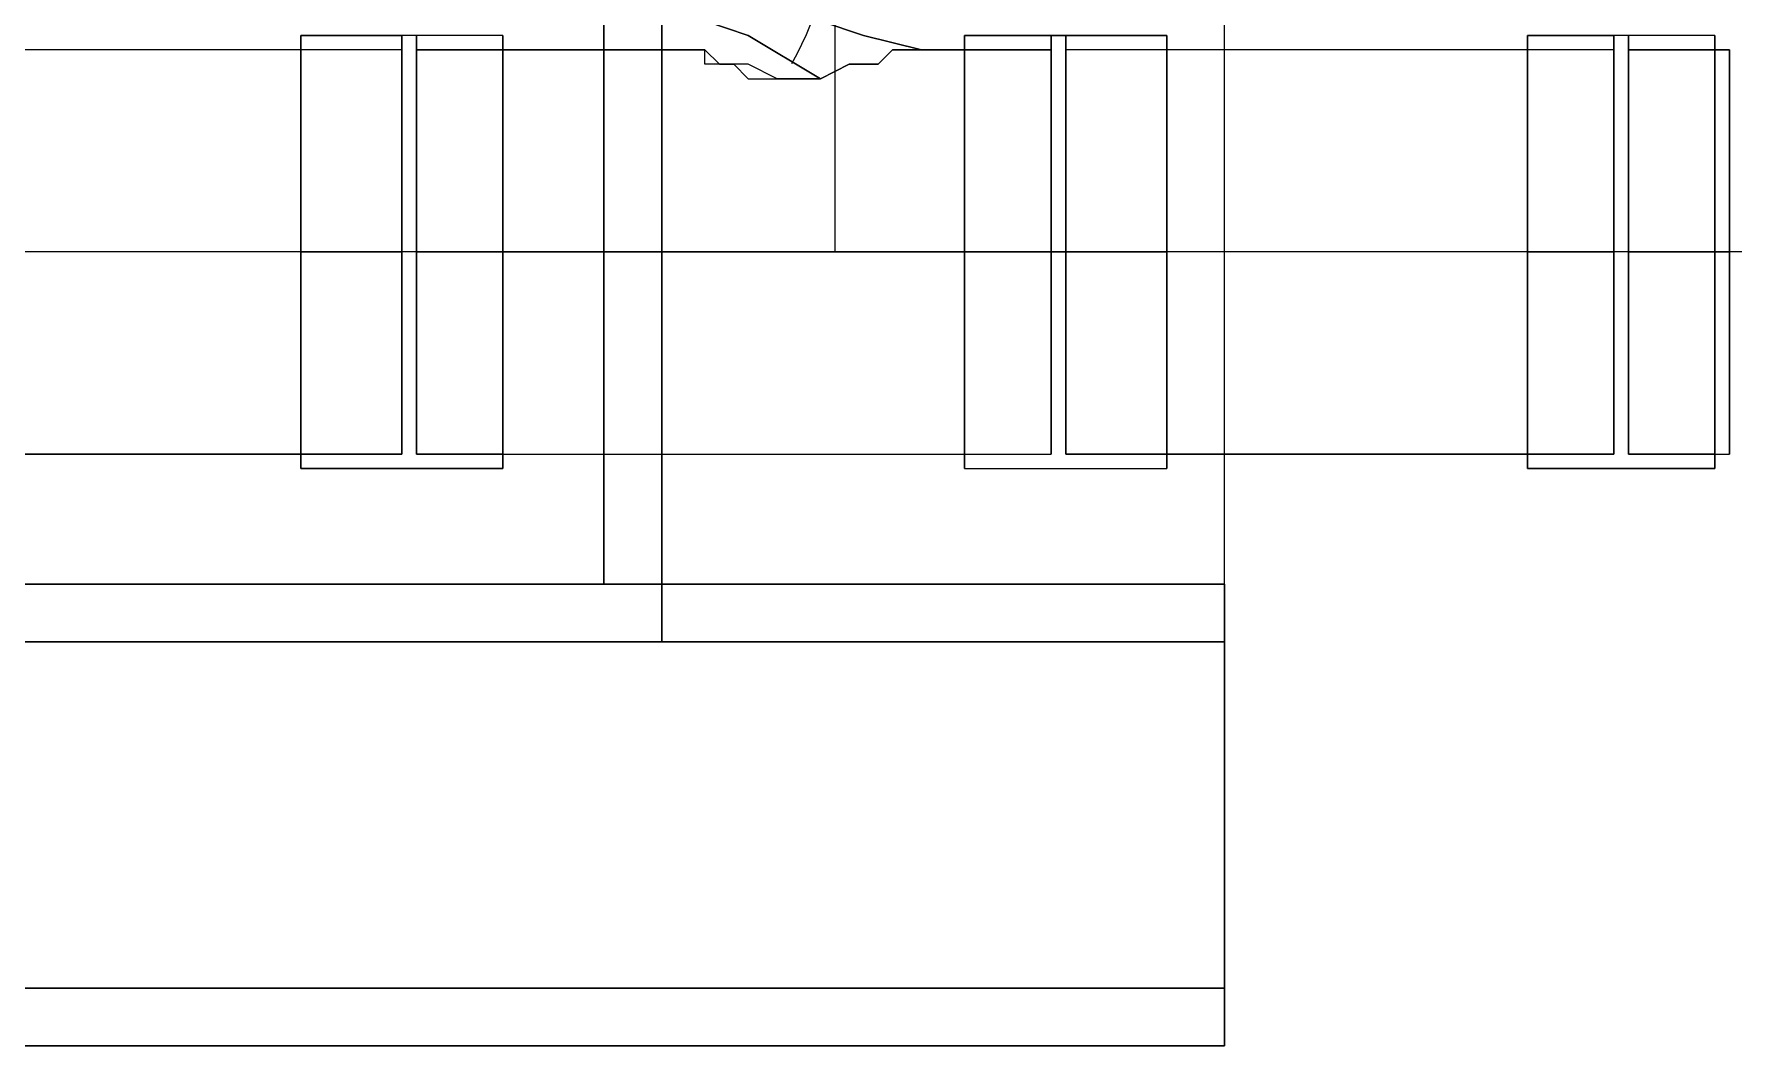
# Model space of a CAD drawing. Header units: metres. Extents: x 114 to 218, y 8 to 180.
# Drawn here: x 195.868 to 197.679, y 75.381 to 76.459 of the extents above; entities that cross this region are included whole.
import ezdxf

# ---------------------------------------------------------------- set-up
doc = ezdxf.new("R2010")
doc.units = ezdxf.units.M
doc.header["$MEASUREMENT"] = 0
for name, color, linetype in [('_Route', 7, 'Continuous'), ('A-2D-I-WALL', 7, 'Continuous'), ('A-3D-I-WALL', 7, 'Continuous'), ('PL-VA-Connector', 7, 'Continuous'), ('PL-VA-Fitting', 7, 'Continuous'), ('PL-VA-Pipe', 7, 'Continuous')]:
    doc.layers.add(name, color=color, linetype=linetype)

msp = doc.modelspace()

# ---------------------------------------------------------------- linework, layer by layer
at = {"layer": '_Route', "color": 4, "true_color": 0x00ffff}
for points in [[(196.722, 82.3486), (196.722, 77.7187), (196.722, 77.7187), (196.722, 76.2267)], [(196.722, 82.3486), (196.722, 77.7187), (196.722, 77.7187), (196.722, 76.2267)], [(199.3061, 77.6572), (197.8756, 76.2267), (182.4939, 76.2267), (181.5863, 75.8421)], [(199.3061, 77.6572), (197.8756, 76.2267), (182.4939, 76.2267), (181.5863, 75.8421)]]:
    msp.add_lwpolyline(points, dxfattribs=at)
at = {"layer": 'A-2D-I-WALL', "color": 9, "true_color": 0xbababa}
for points in [[(196.5374, 75.8114), (196.5374, 95.823)], [(196.4759, 85.6711), (196.4759, 75.8729)], [(197.1373, 75.3807), (197.1373, 76.9342)], [(196.4759, 75.8729), (193.7994, 75.8729), (193.7994, 75.3807), (197.1373, 75.3807)], [(196.4759, 75.8729), (196.5374, 75.8729)], [(197.1373, 75.8114), (193.861, 75.8114), (193.861, 75.4422), (197.1373, 75.4422)]]:
    msp.add_lwpolyline(points, dxfattribs=at)
at = {"layer": 'A-3D-I-WALL', "color": 42, "true_color": 0xdda500}
for points in [[(196.5374, 75.8729), (196.5374, 75.8114), (197.1373, 75.8114), (197.1373, 75.8729), (197.1373, 95.7615), (197.1373, 95.823), (196.5374, 95.823), (196.5374, 95.7615)], [(196.5374, 85.7326), (196.5374, 75.8729), (196.4759, 75.8729), (196.4759, 85.6711), (196.4759, 85.7326), (196.5374, 85.7326), (196.5374, 86.0864), (196.5374, 95.7615), (196.4759, 95.7615), (196.4759, 86.1633), (196.4759, 86.0864), (196.5374, 86.0864)], [(197.1373, 75.8729), (197.1373, 95.7615), (196.4759, 95.7615)], [(197.1373, 75.8729), (196.4759, 75.8729), (197.1373, 75.8729), (197.1373, 76.9342), (197.1373, 77.3495), (197.1373, 95.7615), (196.4759, 95.7615), (196.4759, 86.1633), (196.4759, 85.6711), (196.4759, 75.8729), (196.4759, 85.6711), (196.4759, 86.1633), (196.4759, 95.7615)], [(196.5374, 75.8729), (196.4759, 75.8729), (193.7994, 75.8729), (193.7994, 75.8114), (193.861, 75.8114), (196.5374, 75.8114), (196.5374, 75.8729)], [(193.7994, 75.8729), (193.7994, 75.8114), (193.7994, 75.4422), (193.7994, 75.3807), (197.1373, 75.3807), (197.1373, 75.8114), (197.1373, 75.8729), (197.1373, 75.3807), (193.7994, 75.3807), (193.7994, 75.8729)], [(197.1373, 75.8729), (196.4759, 75.8729), (193.7994, 75.8729), (196.4759, 75.8729), (197.1373, 75.8729)], [(196.4759, 75.8729), (196.4759, 75.8729)], [(196.4759, 75.8729), (196.4759, 75.8729)], [(196.4759, 75.8729), (196.4759, 75.8729)], [(196.4759, 75.8729), (196.4759, 75.8729)], [(196.5374, 75.8729), (196.5374, 75.8729)], [(196.5374, 75.8729), (196.5374, 75.8729)], [(197.1373, 75.8729), (197.1373, 75.8729)], [(197.1373, 75.8729), (197.1373, 75.8729)], [(197.1373, 75.8729), (197.1373, 75.8729)], [(193.7994, 75.4422), (193.7994, 75.3807), (197.1373, 75.3807), (197.1373, 75.4422), (193.861, 75.4422), (193.861, 75.8114), (193.7994, 75.8114), (193.7994, 75.4422)], [(197.1373, 75.4422), (197.1373, 75.8114), (196.5374, 75.8114)], [(196.5374, 75.8114), (196.5374, 75.8114)], [(196.5374, 75.8114), (196.5374, 75.8114)], [(197.1373, 75.8114), (197.1373, 75.8114)], [(197.1373, 75.8114), (197.1373, 75.8114)], [(197.1373, 75.8114), (197.1373, 75.8114)], [(197.1373, 75.4422), (197.1373, 75.4422)], [(197.1373, 75.3807), (197.1373, 75.3807)], [(197.1373, 75.3807), (197.1373, 75.3807)]]:
    msp.add_lwpolyline(points, dxfattribs=at)
at = {"layer": 'PL-VA-Connector', "color": 171, "true_color": 0x7f7fff}
for points in [[(196.1528, 76.4574), (196.1528, 76.4267), (196.1528, 76.3344), (196.1528, 76.2267), (196.1528, 76.119), (196.1528, 76.0421), (196.1528, 76.0113), (196.1528, 76.0421), (196.1528, 76.119), (196.1528, 76.2267), (196.1528, 76.3344), (196.1528, 76.4267), (196.1528, 76.4574), (196.1528, 76.4267), (196.1528, 76.3497), (196.1528, 76.2267), (196.1528, 76.119), (196.1528, 76.0267), (196.1528, 75.996), (196.1528, 76.0267), (196.1528, 76.119), (196.1528, 76.2267), (196.1528, 76.3497), (196.1528, 76.4267), (196.1528, 76.4574)], [(196.1528, 76.4574), (196.2605, 76.4574)], [(196.3682, 76.4574), (196.1528, 76.4574)], [(196.2605, 76.4574), (196.1528, 76.4574)], [(196.3682, 76.4574), (196.1528, 76.4574)], [(196.1528, 76.4574), (196.1528, 76.4267), (196.1528, 76.3344), (196.1528, 76.2267), (196.1528, 76.119), (196.1528, 76.0421), (196.1528, 76.0113), (196.1528, 76.0421), (196.1528, 76.119), (196.1528, 76.2267), (196.1528, 76.3344), (196.1528, 76.4267), (196.1528, 76.4574), (196.1528, 76.4267), (196.1528, 76.3497), (196.1528, 76.2267), (196.1528, 76.119), (196.1528, 76.0267), (196.1528, 75.996), (196.1528, 76.0267), (196.1528, 76.119), (196.1528, 76.2267), (196.1528, 76.3497), (196.1528, 76.4267), (196.1528, 76.4574)], [(196.1528, 76.4574), (196.2605, 76.4574)], [(196.3682, 76.4574), (196.1528, 76.4574)], [(196.2605, 76.4574), (196.1528, 76.4574)], [(196.3682, 76.4574), (196.1528, 76.4574)], [(196.2605, 76.0113), (196.2605, 76.0421), (196.2605, 76.119), (196.2605, 76.2267), (196.2605, 76.3344), (196.2605, 76.4267), (196.2605, 76.4574), (196.2605, 76.4267), (196.2605, 76.3344), (196.2605, 76.2267), (196.2605, 76.119), (196.2605, 76.0421), (196.2605, 76.0113)], [(196.2605, 76.0113), (196.2605, 76.0421), (196.2605, 76.119), (196.2605, 76.2267), (196.2605, 76.3344), (196.2605, 76.4267), (196.2605, 76.4574), (196.2605, 76.4267), (196.2605, 76.3344), (196.2605, 76.2267), (196.2605, 76.119), (196.2605, 76.0421), (196.2605, 76.0113)], [(196.2759, 76.4574), (196.2759, 76.4267), (196.2759, 76.3344), (196.2759, 76.2267), (196.2759, 76.119), (196.2759, 76.0421), (196.2759, 76.0113), (196.2759, 76.0421), (196.2759, 76.119), (196.2759, 76.2267), (196.2759, 76.3344), (196.2759, 76.4267), (196.2759, 76.4574)], [(196.3682, 76.4574), (196.2759, 76.4574)], [(196.2759, 76.4574), (196.2759, 76.4574)], [(196.3682, 76.4574), (196.2759, 76.4574)], [(196.2759, 76.4574), (196.2759, 76.4267), (196.2759, 76.3344), (196.2759, 76.2267), (196.2759, 76.119), (196.2759, 76.0421), (196.2759, 76.0113), (196.2759, 76.0421), (196.2759, 76.119), (196.2759, 76.2267), (196.2759, 76.3344), (196.2759, 76.4267), (196.2759, 76.4574)], [(196.3682, 76.4574), (196.2759, 76.4574)], [(196.2759, 76.4574), (196.2759, 76.4574)], [(196.3682, 76.4574), (196.2759, 76.4574)], [(196.3682, 76.0113), (196.3682, 76.0421), (196.3682, 76.119), (196.3682, 76.2267), (196.3682, 76.3344), (196.3682, 76.4267), (196.3682, 76.4574), (196.3682, 76.4267), (196.3682, 76.3344), (196.3682, 76.2267), (196.3682, 76.119), (196.3682, 76.0421), (196.3682, 76.0113)], [(196.3682, 75.996), (196.3682, 76.0267), (196.3682, 76.119), (196.3682, 76.2267), (196.3682, 76.3497), (196.3682, 76.4267), (196.3682, 76.4574), (196.3682, 76.4267), (196.3682, 76.3497), (196.3682, 76.2267), (196.3682, 76.119), (196.3682, 76.0267), (196.3682, 75.996)], [(196.3682, 76.4574), (196.3682, 76.4574)], [(196.3682, 76.0113), (196.3682, 76.0421), (196.3682, 76.119), (196.3682, 76.2267), (196.3682, 76.3344), (196.3682, 76.4267), (196.3682, 76.4574), (196.3682, 76.4267), (196.3682, 76.3344), (196.3682, 76.2267), (196.3682, 76.119), (196.3682, 76.0421), (196.3682, 76.0113)], [(196.3682, 75.996), (196.3682, 76.0267), (196.3682, 76.119), (196.3682, 76.2267), (196.3682, 76.3497), (196.3682, 76.4267), (196.3682, 76.4574), (196.3682, 76.4267), (196.3682, 76.3497), (196.3682, 76.2267), (196.3682, 76.119), (196.3682, 76.0267), (196.3682, 75.996)], [(196.3682, 76.4574), (196.3682, 76.4574)], [(196.8604, 76.4574), (196.8604, 76.4267), (196.8604, 76.3344), (196.8604, 76.2267), (196.8604, 76.119), (196.8604, 76.0421), (196.8604, 76.0113), (196.8604, 76.0421), (196.8604, 76.119), (196.8604, 76.2267), (196.8604, 76.3344), (196.8604, 76.4267), (196.8604, 76.4574), (196.8604, 76.4267), (196.8604, 76.3497), (196.8604, 76.2267), (196.8604, 76.119), (196.8604, 76.0267), (196.8604, 75.996), (196.8604, 76.0267), (196.8604, 76.119), (196.8604, 76.2267), (196.8604, 76.3497), (196.8604, 76.4267), (196.8604, 76.4574)], [(196.8604, 76.4574), (196.9527, 76.4574)], [(196.8604, 76.4574), (197.0758, 76.4574)], [(196.8604, 76.4574), (196.8604, 76.4574)], [(196.9527, 76.4574), (196.8604, 76.4574)], [(197.0758, 76.4574), (196.8604, 76.4574)], [(196.8604, 76.4574), (196.8604, 76.4267), (196.8604, 76.3344), (196.8604, 76.2267), (196.8604, 76.119), (196.8604, 76.0421), (196.8604, 76.0113), (196.8604, 76.0421), (196.8604, 76.119), (196.8604, 76.2267), (196.8604, 76.3344), (196.8604, 76.4267), (196.8604, 76.4574), (196.8604, 76.4267), (196.8604, 76.3497), (196.8604, 76.2267), (196.8604, 76.119), (196.8604, 76.0267), (196.8604, 75.996), (196.8604, 76.0267), (196.8604, 76.119), (196.8604, 76.2267), (196.8604, 76.3497), (196.8604, 76.4267), (196.8604, 76.4574)], [(196.8604, 76.4574), (196.9527, 76.4574)], [(196.8604, 76.4574), (197.0758, 76.4574)], [(196.8604, 76.4574), (196.8604, 76.4574)], [(196.9527, 76.4574), (196.8604, 76.4574)], [(197.0758, 76.4574), (196.8604, 76.4574)], [(196.9527, 76.0113), (196.9527, 76.0421), (196.9527, 76.119), (196.9527, 76.2267), (196.9527, 76.3344), (196.9527, 76.4267), (196.9527, 76.4574), (196.9527, 76.4267), (196.9527, 76.3344), (196.9527, 76.2267), (196.9527, 76.119), (196.9527, 76.0421), (196.9527, 76.0113)], [(196.9527, 76.4574), (196.9527, 76.4574)], [(196.9527, 76.0113), (196.9527, 76.0421), (196.9527, 76.119), (196.9527, 76.2267), (196.9527, 76.3344), (196.9527, 76.4267), (196.9527, 76.4574), (196.9527, 76.4267), (196.9527, 76.3344), (196.9527, 76.2267), (196.9527, 76.119), (196.9527, 76.0421), (196.9527, 76.0113)], [(196.9527, 76.4574), (196.9527, 76.4574)], [(196.9681, 76.4574), (196.9681, 76.4267), (196.9681, 76.3344), (196.9681, 76.2267), (196.9681, 76.119), (196.9681, 76.0421), (196.9681, 76.0113), (196.9681, 76.0421), (196.9681, 76.119), (196.9681, 76.2267), (196.9681, 76.3344), (196.9681, 76.4267), (196.9681, 76.4574)], [(197.0758, 76.4574), (196.9681, 76.4574)], [(197.0758, 76.4574), (196.9681, 76.4574)], [(196.9681, 76.4574), (196.9681, 76.4267), (196.9681, 76.3344), (196.9681, 76.2267), (196.9681, 76.119), (196.9681, 76.0421), (196.9681, 76.0113), (196.9681, 76.0421), (196.9681, 76.119), (196.9681, 76.2267), (196.9681, 76.3344), (196.9681, 76.4267), (196.9681, 76.4574)], [(197.0758, 76.4574), (196.9681, 76.4574)], [(197.0758, 76.4574), (196.9681, 76.4574)], [(197.0758, 76.0113), (197.0758, 76.0421), (197.0758, 76.119), (197.0758, 76.2267), (197.0758, 76.3344), (197.0758, 76.4267), (197.0758, 76.4574), (197.0758, 76.4267), (197.0758, 76.3344), (197.0758, 76.2267), (197.0758, 76.119), (197.0758, 76.0421), (197.0758, 76.0113)], [(197.0758, 75.996), (197.0758, 76.0267), (197.0758, 76.119), (197.0758, 76.2267), (197.0758, 76.3497), (197.0758, 76.4267), (197.0758, 76.4574), (197.0758, 76.4267), (197.0758, 76.3497), (197.0758, 76.2267), (197.0758, 76.119), (197.0758, 76.0267), (197.0758, 75.996)], [(197.0758, 76.0113), (197.0758, 76.0421), (197.0758, 76.119), (197.0758, 76.2267), (197.0758, 76.3344), (197.0758, 76.4267), (197.0758, 76.4574), (197.0758, 76.4267), (197.0758, 76.3344), (197.0758, 76.2267), (197.0758, 76.119), (197.0758, 76.0421), (197.0758, 76.0113)], [(197.0758, 75.996), (197.0758, 76.0267), (197.0758, 76.119), (197.0758, 76.2267), (197.0758, 76.3497), (197.0758, 76.4267), (197.0758, 76.4574), (197.0758, 76.4267), (197.0758, 76.3497), (197.0758, 76.2267), (197.0758, 76.119), (197.0758, 76.0267), (197.0758, 75.996)], [(197.4603, 76.4574), (197.4603, 76.4267), (197.4603, 76.3344), (197.4603, 76.2267), (197.4603, 76.119), (197.4603, 76.0421), (197.4603, 76.0113), (197.4603, 76.0421), (197.4603, 76.119), (197.4603, 76.2267), (197.4603, 76.3344), (197.4603, 76.4267), (197.4603, 76.4574), (197.4603, 76.4267), (197.4603, 76.3497), (197.4603, 76.2267), (197.4603, 76.119), (197.4603, 76.0267), (197.4603, 75.996), (197.4603, 76.0267), (197.4603, 76.119), (197.4603, 76.2267), (197.4603, 76.3497), (197.4603, 76.4267), (197.4603, 76.4574)], [(197.4603, 76.4574), (197.5526, 76.4574)], [(197.6602, 76.4574), (197.4603, 76.4574)], [(197.5526, 76.4574), (197.4603, 76.4574)], [(197.6602, 76.4574), (197.4603, 76.4574)], [(197.4603, 76.4574), (197.4603, 76.4267), (197.4603, 76.3344), (197.4603, 76.2267), (197.4603, 76.119), (197.4603, 76.0421), (197.4603, 76.0113), (197.4603, 76.0421), (197.4603, 76.119), (197.4603, 76.2267), (197.4603, 76.3344), (197.4603, 76.4267), (197.4603, 76.4574), (197.4603, 76.4267), (197.4603, 76.3497), (197.4603, 76.2267), (197.4603, 76.119), (197.4603, 76.0267), (197.4603, 75.996), (197.4603, 76.0267), (197.4603, 76.119), (197.4603, 76.2267), (197.4603, 76.3497), (197.4603, 76.4267), (197.4603, 76.4574)], [(197.4603, 76.4574), (197.5526, 76.4574)], [(197.6602, 76.4574), (197.4603, 76.4574)], [(197.5526, 76.4574), (197.4603, 76.4574)], [(197.6602, 76.4574), (197.4603, 76.4574)], [(197.5526, 76.0113), (197.5526, 76.0421), (197.5526, 76.119), (197.5526, 76.2267), (197.5526, 76.3344), (197.5526, 76.4267), (197.5526, 76.4574), (197.5526, 76.4267), (197.5526, 76.3344), (197.5526, 76.2267), (197.5526, 76.119), (197.5526, 76.0421), (197.5526, 76.0113)], [(197.5526, 76.0113), (197.5526, 76.0421), (197.5526, 76.119), (197.5526, 76.2267), (197.5526, 76.3344), (197.5526, 76.4267), (197.5526, 76.4574), (197.5526, 76.4267), (197.5526, 76.3344), (197.5526, 76.2267), (197.5526, 76.119), (197.5526, 76.0421), (197.5526, 76.0113)], [(197.568, 76.4574), (197.568, 76.4267), (197.568, 76.3344), (197.568, 76.2267), (197.568, 76.119), (197.568, 76.0421), (197.568, 76.0113), (197.568, 76.0421), (197.568, 76.119), (197.568, 76.2267), (197.568, 76.3344), (197.568, 76.4267), (197.568, 76.4574)], [(197.6602, 76.4574), (197.568, 76.4574)], [(197.568, 76.4574), (197.568, 76.4574)], [(197.6602, 76.4574), (197.568, 76.4574)], [(197.568, 76.4574), (197.568, 76.4267), (197.568, 76.3344), (197.568, 76.2267), (197.568, 76.119), (197.568, 76.0421), (197.568, 76.0113), (197.568, 76.0421), (197.568, 76.119), (197.568, 76.2267), (197.568, 76.3344), (197.568, 76.4267), (197.568, 76.4574)], [(197.6602, 76.4574), (197.568, 76.4574)], [(197.568, 76.4574), (197.568, 76.4574)], [(197.6602, 76.4574), (197.568, 76.4574)], [(197.6602, 76.0113), (197.6602, 76.0421), (197.6602, 76.119), (197.6602, 76.2267), (197.6602, 76.3344), (197.6602, 76.4267), (197.6602, 76.4574), (197.6602, 76.4267), (197.6602, 76.3344), (197.6602, 76.2267), (197.6602, 76.119), (197.6602, 76.0421), (197.6602, 76.0113)], [(197.6602, 75.996), (197.6602, 76.0267), (197.6602, 76.119), (197.6602, 76.2267), (197.6602, 76.3497), (197.6602, 76.4267), (197.6602, 76.4574), (197.6602, 76.4267), (197.6602, 76.3497), (197.6602, 76.2267), (197.6602, 76.119), (197.6602, 76.0267), (197.6602, 75.996)], [(197.6602, 76.4574), (197.6602, 76.4574)], [(197.6602, 76.0113), (197.6602, 76.0421), (197.6602, 76.119), (197.6602, 76.2267), (197.6602, 76.3344), (197.6602, 76.4267), (197.6602, 76.4574), (197.6602, 76.4267), (197.6602, 76.3344), (197.6602, 76.2267), (197.6602, 76.119), (197.6602, 76.0421), (197.6602, 76.0113)], [(197.6602, 75.996), (197.6602, 76.0267), (197.6602, 76.119), (197.6602, 76.2267), (197.6602, 76.3497), (197.6602, 76.4267), (197.6602, 76.4574), (197.6602, 76.4267), (197.6602, 76.3497), (197.6602, 76.2267), (197.6602, 76.119), (197.6602, 76.0267), (197.6602, 75.996)], [(197.6602, 76.4574), (197.6602, 76.4574)], [(196.1528, 76.2267), (196.2605, 76.2267)], [(196.1528, 76.2267), (196.2605, 76.2267)], [(196.3682, 76.2267), (196.1528, 76.2267)], [(196.3682, 76.2267), (196.1528, 76.2267)], [(196.1528, 76.2267), (196.2605, 76.2267)], [(196.1528, 76.2267), (196.2605, 76.2267)], [(196.3682, 76.2267), (196.1528, 76.2267)], [(196.3682, 76.2267), (196.1528, 76.2267)], [(196.3682, 76.2267), (196.2759, 76.2267)], [(196.3682, 76.2267), (196.2759, 76.2267)], [(196.3682, 76.2267), (196.2759, 76.2267)], [(196.3682, 76.2267), (196.2759, 76.2267)], [(196.8604, 76.2267), (196.9527, 76.2267)], [(196.8604, 76.2267), (196.9527, 76.2267)], [(196.8604, 76.2267), (197.0758, 76.2267)], [(196.8604, 76.2267), (197.0758, 76.2267)], [(196.8604, 76.2267), (196.9527, 76.2267)], [(196.8604, 76.2267), (196.9527, 76.2267)], [(196.8604, 76.2267), (197.0758, 76.2267)], [(196.8604, 76.2267), (197.0758, 76.2267)], [(197.0758, 76.2267), (196.9681, 76.2267)], [(197.0758, 76.2267), (196.9681, 76.2267)], [(197.0758, 76.2267), (196.9681, 76.2267)], [(197.0758, 76.2267), (196.9681, 76.2267)], [(197.4603, 76.2267), (197.5526, 76.2267)], [(197.4603, 76.2267), (197.5526, 76.2267)], [(197.6602, 76.2267), (197.4603, 76.2267)], [(197.6602, 76.2267), (197.4603, 76.2267)], [(197.4603, 76.2267), (197.5526, 76.2267)], [(197.4603, 76.2267), (197.5526, 76.2267)], [(197.6602, 76.2267), (197.4603, 76.2267)], [(197.6602, 76.2267), (197.4603, 76.2267)], [(197.6602, 76.2267), (197.568, 76.2267)], [(197.6602, 76.2267), (197.568, 76.2267)], [(197.6602, 76.2267), (197.568, 76.2267)], [(197.6602, 76.2267), (197.568, 76.2267)], [(196.1528, 76.0113), (196.2605, 76.0113)], [(196.1528, 76.0113), (196.1528, 76.0113)], [(196.1528, 76.0113), (196.2605, 76.0113)], [(196.1528, 76.0113), (196.2605, 76.0113)], [(196.1528, 76.0113), (196.1528, 76.0113)], [(196.1528, 76.0113), (196.2605, 76.0113)], [(196.2605, 76.0113), (196.2605, 76.0113)], [(196.2605, 76.0113), (196.2605, 76.0113)], [(196.3682, 76.0113), (196.2759, 76.0113)], [(196.2759, 76.0113), (196.3682, 76.0113)], [(196.3682, 76.0113), (196.2759, 76.0113)], [(196.2759, 76.0113), (196.3682, 76.0113)], [(196.8604, 76.0113), (196.9527, 76.0113)], [(196.8604, 76.0113), (196.9527, 76.0113)], [(196.8604, 76.0113), (196.9527, 76.0113)], [(196.8604, 76.0113), (196.9527, 76.0113)], [(197.0758, 76.0113), (196.9681, 76.0113)], [(196.9681, 76.0113), (196.9681, 76.0113)], [(196.9681, 76.0113), (197.0758, 76.0113)], [(197.0758, 76.0113), (196.9681, 76.0113)], [(196.9681, 76.0113), (196.9681, 76.0113)], [(196.9681, 76.0113), (197.0758, 76.0113)], [(197.0758, 76.0113), (197.0758, 76.0113)], [(197.0758, 76.0113), (197.0758, 76.0113)], [(197.4603, 76.0113), (197.5526, 76.0113)], [(197.4603, 76.0113), (197.4603, 76.0113)], [(197.4603, 76.0113), (197.5526, 76.0113)], [(197.4603, 76.0113), (197.5526, 76.0113)], [(197.4603, 76.0113), (197.4603, 76.0113)], [(197.4603, 76.0113), (197.5526, 76.0113)], [(197.5526, 76.0113), (197.5526, 76.0113)], [(197.5526, 76.0113), (197.5526, 76.0113)], [(197.6602, 76.0113), (197.568, 76.0113)], [(197.568, 76.0113), (197.6602, 76.0113)], [(197.6602, 76.0113), (197.568, 76.0113)], [(197.568, 76.0113), (197.6602, 76.0113)], [(196.3682, 75.996), (196.1528, 75.996)], [(196.1528, 75.996), (196.1528, 75.996)], [(196.1528, 75.996), (196.3682, 75.996)], [(196.3682, 75.996), (196.1528, 75.996)], [(196.1528, 75.996), (196.1528, 75.996)], [(196.1528, 75.996), (196.3682, 75.996)], [(196.8604, 75.996), (197.0758, 75.996)], [(196.8604, 75.996), (197.0758, 75.996)], [(196.8604, 75.996), (197.0758, 75.996)], [(196.8604, 75.996), (197.0758, 75.996)], [(197.0758, 75.996), (197.0758, 75.996)], [(197.0758, 75.996), (197.0758, 75.996)], [(197.6602, 75.996), (197.4603, 75.996)], [(197.4603, 75.996), (197.4603, 75.996)], [(197.4603, 75.996), (197.6602, 75.996)], [(197.6602, 75.996), (197.4603, 75.996)], [(197.4603, 75.996), (197.4603, 75.996)], [(197.4603, 75.996), (197.6602, 75.996)]]:
    msp.add_lwpolyline(points, dxfattribs=at)
at = {"layer": 'PL-VA-Fitting', "color": 171, "true_color": 0x7f7fff}
for points in [[(196.8143, 76.442), (196.7527, 76.4574), (196.6604, 76.4882), (196.5989, 76.5189), (196.6604, 76.4882), (196.7527, 76.4574), (196.8143, 76.442)], [(196.8143, 76.442), (196.7527, 76.4574), (196.6604, 76.4882), (196.5989, 76.5189), (196.6604, 76.4882), (196.7527, 76.4574), (196.8143, 76.442)], [(196.7066, 76.4113), (196.6297, 76.4574), (196.5835, 76.4728), (196.6297, 76.4574), (196.7066, 76.4113)], [(196.7066, 76.4113), (196.6297, 76.4574), (196.5835, 76.4728), (196.6297, 76.4574), (196.7066, 76.4113)], [(196.2759, 76.442), (196.2759, 76.4113), (196.2759, 76.3344), (196.2759, 76.2267), (196.2759, 76.119), (196.2759, 76.0421), (196.2759, 76.0113), (196.2759, 76.0421), (196.2759, 76.119), (196.2759, 76.2267), (196.2759, 76.3344), (196.2759, 76.4113), (196.2759, 76.442)], [(196.2759, 76.442), (196.5528, 76.442)], [(196.2759, 76.442), (196.2759, 76.442)], [(196.5528, 76.442), (196.2759, 76.442)], [(196.2759, 76.442), (196.2759, 76.4113), (196.2759, 76.3344), (196.2759, 76.2267), (196.2759, 76.119), (196.2759, 76.0421), (196.2759, 76.0113), (196.2759, 76.0421), (196.2759, 76.119), (196.2759, 76.2267), (196.2759, 76.3344), (196.2759, 76.4113), (196.2759, 76.442)], [(196.2759, 76.442), (196.5528, 76.442)], [(196.2759, 76.442), (196.2759, 76.442)], [(196.5528, 76.442), (196.2759, 76.442)], [(196.8143, 76.442), (196.7989, 76.442), (196.7835, 76.442), (196.7681, 76.4267), (196.7374, 76.4267), (196.7066, 76.4113), (196.6912, 76.4113), (196.6604, 76.4113), (196.6297, 76.4267), (196.6143, 76.4267), (196.5835, 76.4267), (196.5835, 76.442), (196.5681, 76.442), (196.5528, 76.442), (196.5681, 76.442), (196.5835, 76.442), (196.5989, 76.4267), (196.6143, 76.4267), (196.6297, 76.4113), (196.6451, 76.4113), (196.6758, 76.4113), (196.7066, 76.4113), (196.7374, 76.4267), (196.7527, 76.4267), (196.7681, 76.4267), (196.7835, 76.442), (196.8143, 76.442)], [(196.8143, 76.442), (196.7989, 76.442), (196.7835, 76.442), (196.7681, 76.4267), (196.7374, 76.4267), (196.7066, 76.4113), (196.6912, 76.4113), (196.6604, 76.4113), (196.6297, 76.4267), (196.6143, 76.4267), (196.5835, 76.4267), (196.5835, 76.442), (196.5681, 76.442), (196.5528, 76.442), (196.5681, 76.442), (196.5835, 76.442), (196.5989, 76.4267), (196.6143, 76.4267), (196.6297, 76.4113), (196.6451, 76.4113), (196.6758, 76.4113), (196.7066, 76.4113), (196.7374, 76.4267), (196.7527, 76.4267), (196.7681, 76.4267), (196.7835, 76.442), (196.8143, 76.442)], [(196.8143, 76.442), (196.9527, 76.442)], [(196.8143, 76.442), (196.8143, 76.442)], [(196.9527, 76.442), (196.8143, 76.442)], [(196.8143, 76.442), (196.9527, 76.442)], [(196.8143, 76.442), (196.8143, 76.442)], [(196.9527, 76.442), (196.8143, 76.442)], [(196.9527, 76.442), (196.9527, 76.4113), (196.9527, 76.3344), (196.9527, 76.2267), (196.9527, 76.119), (196.9527, 76.0421), (196.9527, 76.0113), (196.9527, 76.0421), (196.9527, 76.119), (196.9527, 76.2267), (196.9527, 76.3344), (196.9527, 76.4113), (196.9527, 76.442)], [(196.9527, 76.442), (196.9527, 76.4113), (196.9527, 76.3344), (196.9527, 76.2267), (196.9527, 76.119), (196.9527, 76.0421), (196.9527, 76.0113), (196.9527, 76.0421), (196.9527, 76.119), (196.9527, 76.2267), (196.9527, 76.3344), (196.9527, 76.4113), (196.9527, 76.442)], [(197.568, 76.442), (197.568, 76.4113), (197.568, 76.3344), (197.568, 76.2267), (197.568, 76.119), (197.568, 76.0421), (197.568, 76.0113), (197.568, 76.0421), (197.568, 76.119), (197.568, 76.2267), (197.568, 76.3344), (197.568, 76.4113), (197.568, 76.442)], [(197.568, 76.442), (197.6756, 76.442)], [(197.568, 76.442), (197.568, 76.442)], [(197.6756, 76.442), (197.568, 76.442)], [(197.568, 76.442), (197.568, 76.4113), (197.568, 76.3344), (197.568, 76.2267), (197.568, 76.119), (197.568, 76.0421), (197.568, 76.0113), (197.568, 76.0421), (197.568, 76.119), (197.568, 76.2267), (197.568, 76.3344), (197.568, 76.4113), (197.568, 76.442)], [(197.568, 76.442), (197.6756, 76.442)], [(197.568, 76.442), (197.568, 76.442)], [(197.6756, 76.442), (197.568, 76.442)], [(197.6756, 76.0113), (197.6756, 76.0421), (197.6756, 76.119), (197.6756, 76.2267), (197.6756, 76.3344), (197.6756, 76.4113), (197.6756, 76.442), (197.6756, 76.4113), (197.6756, 76.3344), (197.6756, 76.2267), (197.6756, 76.119), (197.6756, 76.0421), (197.6756, 76.0113)], [(197.6756, 76.442), (197.6756, 76.442)], [(197.6756, 76.0113), (197.6756, 76.0421), (197.6756, 76.119), (197.6756, 76.2267), (197.6756, 76.3344), (197.6756, 76.4113), (197.6756, 76.442), (197.6756, 76.4113), (197.6756, 76.3344), (197.6756, 76.2267), (197.6756, 76.119), (197.6756, 76.0421), (197.6756, 76.0113)], [(197.6756, 76.442), (197.6756, 76.442)], [(196.2759, 76.2267), (196.9527, 76.2267)], [(196.2759, 76.2267), (196.9527, 76.2267)], [(196.2759, 76.2267), (196.9527, 76.2267)], [(196.2759, 76.2267), (196.9527, 76.2267)], [(196.9527, 76.2267), (196.9527, 76.2267)], [(196.9527, 76.2267), (196.9527, 76.2267)], [(197.568, 76.2267), (197.6756, 76.2267)], [(197.568, 76.2267), (197.6756, 76.2267)], [(197.568, 76.2267), (197.6756, 76.2267)], [(197.568, 76.2267), (197.6756, 76.2267)], [(196.2759, 76.0113), (196.9527, 76.0113)], [(196.2759, 76.0113), (196.9527, 76.0113)], [(196.2759, 76.0113), (196.9527, 76.0113)], [(196.2759, 76.0113), (196.9527, 76.0113)], [(197.568, 76.0113), (197.6756, 76.0113)], [(197.568, 76.0113), (197.6756, 76.0113)], [(197.568, 76.0113), (197.6756, 76.0113)], [(197.568, 76.0113), (197.6756, 76.0113)]]:
    msp.add_lwpolyline(points, dxfattribs=at)
msp.add_arc((196.3607, 76.6035), 0.3613, 330.8627, 0, dxfattribs=at)
msp.add_arc((196.3607, 76.6035), 0.3613, 330.8627, 0, dxfattribs=at)
msp.add_arc((196.3607, 76.6035), 0.3613, 330.8627, 0, dxfattribs=at)
msp.add_arc((196.3607, 76.6035), 0.3613, 330.8627, 0, dxfattribs=at)
at = {"layer": 'PL-VA-Pipe', "color": 171, "true_color": 0x7f7fff}
for points in [[(196.2605, 76.442), (183.4168, 76.442)], [(196.2605, 76.442), (183.4168, 76.442)], [(196.2605, 76.442), (183.4168, 76.442)], [(196.2605, 76.442), (183.4168, 76.442)], [(196.2605, 76.0113), (196.2605, 76.0421), (196.2605, 76.119), (196.2605, 76.2267), (196.2605, 76.3344), (196.2605, 76.4113), (196.2605, 76.442), (196.2605, 76.4113), (196.2605, 76.3344), (196.2605, 76.2267), (196.2605, 76.119), (196.2605, 76.0421), (196.2605, 76.0113)], [(196.2605, 76.0113), (196.2605, 76.0421), (196.2605, 76.119), (196.2605, 76.2267), (196.2605, 76.3344), (196.2605, 76.4113), (196.2605, 76.442), (196.2605, 76.4113), (196.2605, 76.3344), (196.2605, 76.2267), (196.2605, 76.119), (196.2605, 76.0421), (196.2605, 76.0113)], [(196.9681, 76.442), (196.9681, 76.4113), (196.9681, 76.3344), (196.9681, 76.2267), (196.9681, 76.119), (196.9681, 76.0421), (196.9681, 76.0113), (196.9681, 76.0421), (196.9681, 76.119), (196.9681, 76.2267), (196.9681, 76.3344), (196.9681, 76.4113), (196.9681, 76.442)], [(197.5526, 76.442), (196.9681, 76.442)], [(197.5526, 76.442), (196.9681, 76.442)], [(196.9681, 76.442), (196.9681, 76.4113), (196.9681, 76.3344), (196.9681, 76.2267), (196.9681, 76.119), (196.9681, 76.0421), (196.9681, 76.0113), (196.9681, 76.0421), (196.9681, 76.119), (196.9681, 76.2267), (196.9681, 76.3344), (196.9681, 76.4113), (196.9681, 76.442)], [(197.5526, 76.442), (196.9681, 76.442)], [(197.5526, 76.442), (196.9681, 76.442)], [(197.5526, 76.0113), (197.5526, 76.0421), (197.5526, 76.119), (197.5526, 76.2267), (197.5526, 76.3344), (197.5526, 76.4113), (197.5526, 76.442), (197.5526, 76.4113), (197.5526, 76.3344), (197.5526, 76.2267), (197.5526, 76.119), (197.5526, 76.0421), (197.5526, 76.0113)], [(197.5526, 76.0113), (197.5526, 76.0421), (197.5526, 76.119), (197.5526, 76.2267), (197.5526, 76.3344), (197.5526, 76.4113), (197.5526, 76.442), (197.5526, 76.4113), (197.5526, 76.3344), (197.5526, 76.2267), (197.5526, 76.119), (197.5526, 76.0421), (197.5526, 76.0113)], [(196.2605, 76.2267), (183.4168, 76.2267)], [(196.2605, 76.2267), (196.2605, 76.2267), (183.4168, 76.2267)], [(196.2605, 76.2267), (183.4168, 76.2267)], [(196.2605, 76.2267), (196.2605, 76.2267), (183.4168, 76.2267)], [(197.5526, 76.2267), (196.9681, 76.2267)], [(197.5526, 76.2267), (197.5526, 76.2267), (196.9681, 76.2267)], [(197.5526, 76.2267), (196.9681, 76.2267)], [(197.5526, 76.2267), (197.5526, 76.2267), (196.9681, 76.2267)], [(196.2605, 76.0113), (183.4168, 76.0113)], [(183.4168, 76.0113), (196.2605, 76.0113)], [(196.2605, 76.0113), (183.4168, 76.0113)], [(183.4168, 76.0113), (196.2605, 76.0113)], [(197.5526, 76.0113), (196.9681, 76.0113)], [(196.9681, 76.0113), (197.5526, 76.0113)], [(197.5526, 76.0113), (196.9681, 76.0113)], [(196.9681, 76.0113), (197.5526, 76.0113)]]:
    msp.add_lwpolyline(points, dxfattribs=at)

doc.saveas('drawing.dxf')
